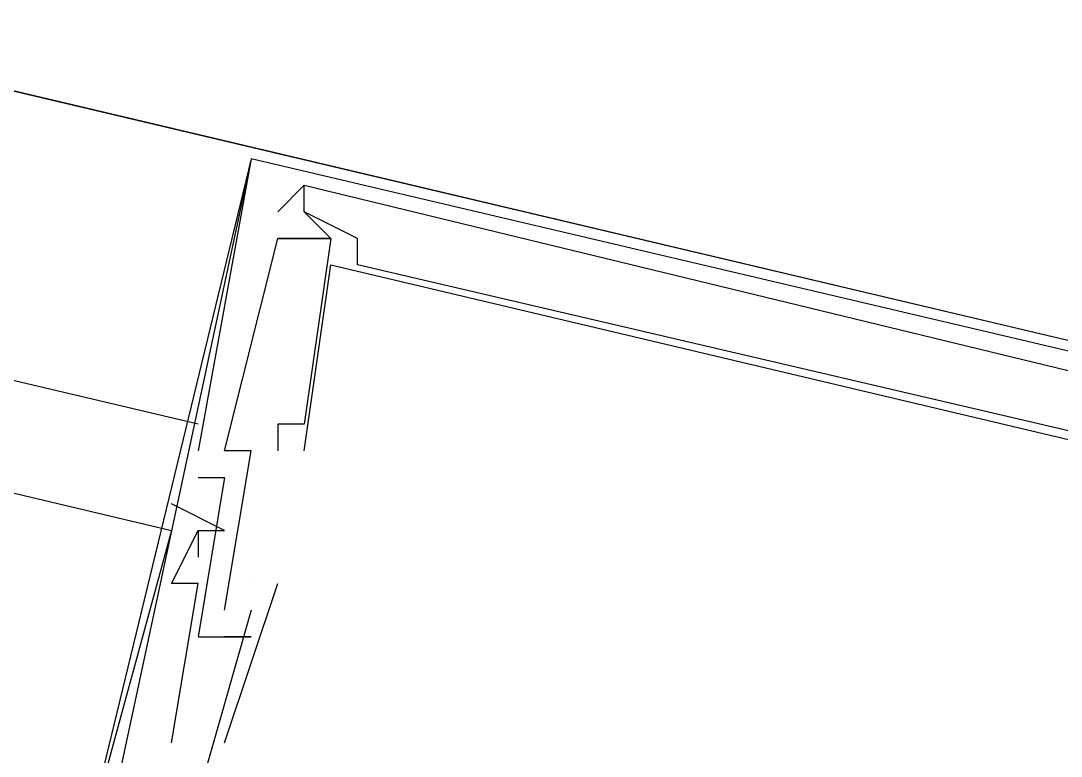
# Model space of a CAD drawing. Header units: feet. Extents: x -84 to 198, y -22 to 181.
# Drawn here: x 134.338 to 134.86, y 105.984 to 106.354 of the extents above; entities that cross this region are included whole.
import ezdxf

# ---------------------------------------------------------------- set-up
doc = ezdxf.new("R2010")
doc.units = ezdxf.units.FT
doc.layers.add('A-LINEA', color=7, linetype='CONTINUOUS')
doc.layers.add('A-MURO-CONCRETO', color=8, linetype='CONTINUOUS')

msp = doc.modelspace()

# ---------------------------------------------------------------- linework, layer by layer
at = {"layer": 'A-LINEA'}
for p, q in [((134.4267, 106.1511), (121.5867, 109.1911)), ((121.6267, 109.1244), (134.4133, 106.0978)), ((134.4533, 106.2844), (134.3467, 105.8444)), ((134.4533, 106.2844), (134.3467, 105.8444)), ((134.4533, 106.2844), (134.3733, 105.9111)), ((134.4533, 106.2844), (134.4533, 106.2844)), ((134.4533, 106.2844), (134.4533, 106.2844)), ((134.4533, 106.2844), (134.4533, 106.2844)), ((134.4533, 106.2844), (134.4533, 106.2844)), ((134.4533, 106.2844), (134.4533, 106.2844)), ((134.4533, 106.2844), (134.4533, 106.2844)), ((134.48, 106.2711), (134.48, 106.2711)), ((134.48, 106.2711), (134.48, 106.2711)), ((134.48, 106.2711), (134.48, 106.2711)), ((134.48, 106.2711), (134.48, 106.2711)), ((134.48, 106.2711), (134.48, 106.2711)), ((134.48, 106.2711), (134.48, 106.2711)), ((134.48, 106.2711), (134.48, 106.2711)), ((134.48, 106.2711), (134.48, 106.2711)), ((134.48, 106.2711), (134.48, 106.2711)), ((134.48, 106.2711), (134.48, 106.2711)), ((134.48, 106.2711), (134.48, 106.2711)), ((134.48, 106.2711), (134.48, 106.2711)), ((134.4667, 106.2578), (134.4667, 106.2578)), ((134.4667, 106.2578), (134.4667, 106.2578)), ((134.4667, 106.2578), (134.4667, 106.2578)), ((134.4667, 106.2578), (134.4667, 106.2578)), ((134.4667, 106.2578), (134.4667, 106.2578)), ((134.4667, 106.2578), (134.4667, 106.2578)), ((134.4667, 106.2578), (134.4667, 106.2578)), ((134.4667, 106.2578), (134.4667, 106.2578)), ((134.4667, 106.2578), (134.4667, 106.2578)), ((134.4667, 106.2578), (134.4667, 106.2578)), ((134.4667, 106.2578), (134.4667, 106.2578)), ((134.4667, 106.2578), (134.4667, 106.2578)), ((134.48, 106.2578), (134.48, 106.2578)), ((134.48, 106.2578), (134.48, 106.2578)), ((134.48, 106.2578), (134.48, 106.2578)), ((134.48, 106.2578), (134.48, 106.2578)), ((134.48, 106.2578), (134.48, 106.2578)), ((134.48, 106.2578), (134.48, 106.2578)), ((134.48, 106.2578), (134.48, 106.2578)), ((134.48, 106.2578), (134.48, 106.2578)), ((134.48, 106.2578), (134.48, 106.2578)), ((134.48, 106.2578), (134.48, 106.2578)), ((134.48, 106.2578), (134.48, 106.2578)), ((134.48, 106.2578), (134.48, 106.2578)), ((134.48, 106.2578), (134.48, 106.2578)), ((134.48, 106.2578), (134.48, 106.2578)), ((134.48, 106.2578), (134.48, 106.2578)), ((134.48, 106.2578), (134.48, 106.2578)), ((134.48, 106.2578), (134.48, 106.2578)), ((134.48, 106.2578), (134.48, 106.2578)), ((134.4667, 106.2444), (134.4667, 106.2444)), ((134.4667, 106.2444), (134.4667, 106.2444)), ((134.4667, 106.2444), (134.4667, 106.2444)), ((134.4667, 106.2444), (134.4667, 106.2444)), ((134.4667, 106.2444), (134.4667, 106.2444)), ((134.4667, 106.2444), (134.4667, 106.2444)), ((134.4667, 106.2444), (134.4667, 106.2444)), ((134.4667, 106.2444), (134.4667, 106.2444)), ((134.4667, 106.2444), (134.4667, 106.2444)), ((134.4667, 106.2444), (134.4667, 106.2444)), ((134.4667, 106.2444), (134.4667, 106.2444)), ((134.4667, 106.2444), (134.4667, 106.2444)), ((134.48, 106.2444), (134.48, 106.2444)), ((134.48, 106.2444), (134.48, 106.2444)), ((134.48, 106.2444), (134.48, 106.2444)), ((134.48, 106.2444), (134.48, 106.2444)), ((134.48, 106.2444), (134.48, 106.2444)), ((134.48, 106.2444), (134.48, 106.2444)), ((134.4933, 106.2444), (134.4933, 106.2444)), ((134.4933, 106.2444), (134.4933, 106.2444)), ((134.4933, 106.2444), (134.4933, 106.2444)), ((134.4933, 106.2444), (134.4933, 106.2444)), ((134.4933, 106.2444), (134.4933, 106.2444)), ((134.4933, 106.2444), (134.4933, 106.2444)), ((134.4933, 106.2444), (134.4933, 106.2444)), ((134.4933, 106.2444), (134.4933, 106.2444)), ((134.4933, 106.2444), (134.4933, 106.2444)), ((134.4933, 106.2444), (134.4933, 106.2444)), ((134.4933, 106.2444), (134.4933, 106.2444)), ((134.4933, 106.2444), (134.4933, 106.2444)), ((134.5067, 106.2444), (134.5067, 106.2444)), ((134.5067, 106.2444), (134.5067, 106.2444)), ((134.5067, 106.2444), (134.5067, 106.2444)), ((134.5067, 106.2444), (134.5067, 106.2444)), ((134.5067, 106.2444), (134.5067, 106.2444)), ((134.5067, 106.2444), (134.5067, 106.2444)), ((134.4933, 106.2311), (134.4933, 106.2311)), ((134.4933, 106.2311), (134.4933, 106.2311)), ((134.4933, 106.2311), (134.4933, 106.2311)), ((134.4933, 106.2311), (134.4933, 106.2311)), ((134.4933, 106.2311), (134.4933, 106.2311)), ((134.4933, 106.2311), (134.4933, 106.2311)), ((134.5067, 106.2311), (134.5067, 106.2311)), ((134.5067, 106.2311), (134.5067, 106.2311)), ((134.5067, 106.2311), (134.5067, 106.2311)), ((134.5067, 106.2311), (134.5067, 106.2311)), ((134.5067, 106.2311), (134.5067, 106.2311)), ((134.5067, 106.2311), (134.5067, 106.2311)), ((134.4667, 106.1511), (134.4667, 106.1511)), ((134.4667, 106.1511), (134.4667, 106.1511)), ((134.4667, 106.1511), (134.4667, 106.1511)), ((134.4667, 106.1511), (134.4667, 106.1511)), ((134.4667, 106.1511), (134.4667, 106.1511)), ((134.4667, 106.1511), (134.4667, 106.1511)), ((134.48, 106.1511), (134.48, 106.1511)), ((134.48, 106.1511), (134.48, 106.1511)), ((134.48, 106.1511), (134.48, 106.1511)), ((134.48, 106.1511), (134.48, 106.1511)), ((134.48, 106.1511), (134.48, 106.1511)), ((134.48, 106.1511), (134.48, 106.1511)), ((134.4267, 106.1378), (134.4267, 106.1378)), ((134.4267, 106.1378), (134.4267, 106.1378)), ((134.4267, 106.1378), (134.4267, 106.1378)), ((134.4267, 106.1378), (134.4267, 106.1378)), ((134.4267, 106.1378), (134.4267, 106.1378)), ((134.4267, 106.1378), (134.4267, 106.1378)), ((134.44, 106.1378), (134.44, 106.1378)), ((134.44, 106.1378), (134.44, 106.1378)), ((134.44, 106.1378), (134.44, 106.1378)), ((134.44, 106.1378), (134.44, 106.1378)), ((134.44, 106.1378), (134.44, 106.1378)), ((134.44, 106.1378), (134.44, 106.1378)), ((134.4533, 106.1378), (134.4533, 106.1378)), ((134.4533, 106.1378), (134.4533, 106.1378)), ((134.4533, 106.1378), (134.4533, 106.1378)), ((134.4533, 106.1378), (134.4533, 106.1378)), ((134.4533, 106.1378), (134.4533, 106.1378)), ((134.4533, 106.1378), (134.4533, 106.1378)), ((134.4667, 106.1378), (134.4667, 106.1378)), ((134.4667, 106.1378), (134.4667, 106.1378)), ((134.4667, 106.1378), (134.4667, 106.1378)), ((134.4667, 106.1378), (134.4667, 106.1378)), ((134.4667, 106.1378), (134.4667, 106.1378)), ((134.4667, 106.1378), (134.4667, 106.1378)), ((134.48, 106.1378), (134.48, 106.1378)), ((134.48, 106.1378), (134.48, 106.1378)), ((134.48, 106.1378), (134.48, 106.1378)), ((134.48, 106.1378), (134.48, 106.1378)), ((134.48, 106.1378), (134.48, 106.1378)), ((134.48, 106.1378), (134.48, 106.1378)), ((134.4267, 106.1244), (134.4267, 106.1244)), ((134.4267, 106.1244), (134.4267, 106.1244)), ((134.4267, 106.1244), (134.4267, 106.1244)), ((134.4267, 106.1244), (134.4267, 106.1244)), ((134.4267, 106.1244), (134.4267, 106.1244)), ((134.4267, 106.1244), (134.4267, 106.1244)), ((134.44, 106.1244), (134.44, 106.1244)), ((134.44, 106.1244), (134.44, 106.1244)), ((134.44, 106.1244), (134.44, 106.1244)), ((134.44, 106.1244), (134.44, 106.1244)), ((134.44, 106.1244), (134.44, 106.1244)), ((134.44, 106.1244), (134.44, 106.1244)), ((134.4133, 106.1111), (134.4133, 106.1111)), ((134.4133, 106.1111), (134.4133, 106.1111)), ((134.4133, 106.1111), (134.4133, 106.1111)), ((134.4133, 106.1111), (134.4133, 106.1111)), ((134.4133, 106.1111), (134.4133, 106.1111)), ((134.4133, 106.1111), (134.4133, 106.1111)), ((134.4133, 106.0978), (134.4133, 106.0978)), ((134.4133, 106.0978), (134.4133, 106.0978)), ((134.4133, 106.0978), (134.4133, 106.0978)), ((134.4133, 106.0978), (134.4133, 106.0978)), ((134.4133, 106.0978), (134.4133, 106.0978)), ((134.4133, 106.0978), (134.4133, 106.0978)), ((134.4267, 106.0978), (134.4267, 106.0978)), ((134.4267, 106.0978), (134.4267, 106.0978)), ((134.4267, 106.0978), (134.4267, 106.0978)), ((134.4267, 106.0978), (134.4267, 106.0978)), ((134.4267, 106.0978), (134.4267, 106.0978)), ((134.4267, 106.0978), (134.4267, 106.0978)), ((134.4267, 106.0978), (134.4267, 106.0978)), ((134.4267, 106.0978), (134.4267, 106.0978)), ((134.4267, 106.0978), (134.4267, 106.0978)), ((134.4267, 106.0978), (134.4267, 106.0978)), ((134.4267, 106.0978), (134.4267, 106.0978)), ((134.4267, 106.0978), (134.4267, 106.0978)), ((134.44, 106.0978), (134.44, 106.0978)), ((134.44, 106.0978), (134.44, 106.0978)), ((134.44, 106.0978), (134.44, 106.0978)), ((134.44, 106.0978), (134.44, 106.0978)), ((134.44, 106.0978), (134.44, 106.0978)), ((134.44, 106.0978), (134.44, 106.0978)), ((134.4267, 106.0844), (134.4267, 106.0844)), ((134.4267, 106.0844), (134.4267, 106.0844)), ((134.4267, 106.0844), (134.4267, 106.0844)), ((134.4267, 106.0844), (134.4267, 106.0844)), ((134.4267, 106.0844), (134.4267, 106.0844)), ((134.4267, 106.0844), (134.4267, 106.0844)), ((134.4133, 106.0711), (134.4133, 106.0711)), ((134.4133, 106.0711), (134.4133, 106.0711)), ((134.4133, 106.0711), (134.4133, 106.0711)), ((134.4133, 106.0711), (134.4133, 106.0711)), ((134.4133, 106.0711), (134.4133, 106.0711)), ((134.4133, 106.0711), (134.4133, 106.0711)), ((134.4267, 106.0711), (134.4267, 106.0711)), ((134.4267, 106.0711), (134.4267, 106.0711)), ((134.4267, 106.0711), (134.4267, 106.0711)), ((134.4267, 106.0711), (134.4267, 106.0711)), ((134.4267, 106.0711), (134.4267, 106.0711)), ((134.4267, 106.0711), (134.4267, 106.0711)), ((134.44, 105.9911), (134.4667, 106.0711)), ((134.44, 105.9911), (134.4667, 106.0711)), ((134.44, 105.9911), (134.4667, 106.0711)), ((134.44, 105.9911), (134.4667, 106.0711)), ((134.44, 105.9911), (134.4667, 106.0711)), ((134.44, 105.9911), (134.4667, 106.0711)), ((134.4533, 106.0711), (134.4533, 106.0711)), ((134.4533, 106.0711), (134.4533, 106.0711)), ((134.4533, 106.0711), (134.4533, 106.0711)), ((134.4533, 106.0711), (134.4533, 106.0711)), ((134.4533, 106.0711), (134.4533, 106.0711)), ((134.4533, 106.0711), (134.4533, 106.0711)), ((134.4533, 106.0711), (134.4533, 106.0711)), ((134.4533, 106.0711), (134.4533, 106.0711)), ((134.4533, 106.0711), (134.4533, 106.0711)), ((134.4533, 106.0711), (134.4533, 106.0711)), ((134.4533, 106.0711), (134.4533, 106.0711)), ((134.4533, 106.0711), (134.4533, 106.0711)), ((134.4667, 106.0711), (134.4667, 106.0711)), ((134.4667, 106.0711), (134.4667, 106.0711)), ((134.4667, 106.0711), (134.4667, 106.0711)), ((134.4667, 106.0711), (134.4667, 106.0711)), ((134.4667, 106.0711), (134.4667, 106.0711)), ((134.4667, 106.0711), (134.4667, 106.0711)), ((134.44, 106.0578), (134.44, 106.0578)), ((134.44, 106.0578), (134.44, 106.0578)), ((134.44, 106.0578), (134.44, 106.0578)), ((134.44, 106.0578), (134.44, 106.0578)), ((134.44, 106.0578), (134.44, 106.0578)), ((134.44, 106.0578), (134.44, 106.0578)), ((134.4533, 106.0578), (134.4533, 106.0578)), ((134.4533, 106.0578), (134.4533, 106.0578)), ((134.4533, 106.0578), (134.4533, 106.0578)), ((134.4533, 106.0578), (134.4533, 106.0578)), ((134.4533, 106.0578), (134.4533, 106.0578)), ((134.4533, 106.0578), (134.4533, 106.0578)), ((134.4267, 106.0444), (134.4267, 106.0444)), ((134.4267, 106.0444), (134.4267, 106.0444)), ((134.4267, 106.0444), (134.4267, 106.0444)), ((134.4267, 106.0444), (134.4267, 106.0444)), ((134.4267, 106.0444), (134.4267, 106.0444)), ((134.4267, 106.0444), (134.4267, 106.0444)), ((134.44, 106.0444), (134.44, 106.0444)), ((134.44, 106.0444), (134.44, 106.0444)), ((134.44, 106.0444), (134.44, 106.0444)), ((134.44, 106.0444), (134.44, 106.0444)), ((134.44, 106.0444), (134.44, 106.0444)), ((134.44, 106.0444), (134.44, 106.0444)), ((134.44, 106.0444), (134.44, 106.0444)), ((134.44, 106.0444), (134.44, 106.0444)), ((134.44, 106.0444), (134.44, 106.0444)), ((134.44, 106.0444), (134.44, 106.0444)), ((134.44, 106.0444), (134.44, 106.0444)), ((134.44, 106.0444), (134.44, 106.0444)), ((134.4533, 106.0444), (134.4533, 106.0444)), ((134.4533, 106.0444), (134.4533, 106.0444)), ((134.4533, 106.0444), (134.4533, 106.0444)), ((134.4533, 106.0444), (134.4533, 106.0444)), ((134.4533, 106.0444), (134.4533, 106.0444)), ((134.4533, 106.0444), (134.4533, 106.0444)), ((134.4133, 105.9911), (134.4133, 105.9911)), ((134.4133, 105.9911), (134.4133, 105.9911)), ((134.4133, 105.9911), (134.4133, 105.9911)), ((134.4133, 105.9911), (134.4133, 105.9911)), ((134.4133, 105.9911), (134.4133, 105.9911)), ((134.4133, 105.9911), (134.4133, 105.9911)), ((134.44, 105.9911), (134.44, 105.9911)), ((134.44, 105.9911), (134.44, 105.9911)), ((134.44, 105.9911), (134.44, 105.9911)), ((134.44, 105.9911), (134.44, 105.9911)), ((134.44, 105.9911), (134.44, 105.9911)), ((134.44, 105.9911), (134.44, 105.9911))]:
    msp.add_line(p, q, dxfattribs=at)
for points in [[(121.4533, 109.3644), (122.1467, 112.2844), (135.96, 109.0178), (135.2667, 106.0978), (121.4533, 109.3644)], [(135.12, 106.1244), (135.1333, 106.1244), (135.1333, 106.1111), (135.1333, 106.1244), (134.4533, 106.2844), (134.4267, 106.1378)], [(135.12, 106.1244), (135.1333, 106.1244), (135.1333, 106.1111), (135.1333, 106.1244), (134.4533, 106.2844), (134.4267, 106.1378)], [(135.12, 106.1244), (135.1333, 106.1244), (135.1333, 106.1111), (135.1333, 106.1244), (134.4533, 106.2844), (134.4267, 106.1378)], [(135.12, 106.1244), (135.1333, 106.1244), (135.1333, 106.1111), (135.1333, 106.1244), (134.4533, 106.2844), (134.4267, 106.1378)], [(135.12, 106.1244), (135.1333, 106.1244), (135.1333, 106.1111), (135.1333, 106.1244), (134.4533, 106.2844), (134.4267, 106.1378)], [(135.12, 106.1244), (135.1333, 106.1244), (135.1333, 106.1111), (135.1333, 106.1244), (134.4533, 106.2844), (134.4267, 106.1378)], [(134.92, 106.1511), (134.9067, 106.1511), (134.9067, 106.1378), (134.5067, 106.2311), (134.5067, 106.2444), (134.48, 106.2578), (134.48, 106.2711), (134.4667, 106.2578)], [(134.4667, 106.2578), (134.48, 106.2711), (134.92, 106.1644), (134.92, 106.1511), (134.92, 106.1378)], [(134.92, 106.1511), (134.9067, 106.1511), (134.9067, 106.1378), (134.5067, 106.2311), (134.5067, 106.2444), (134.48, 106.2578), (134.48, 106.2711), (134.4667, 106.2578)], [(134.4667, 106.2578), (134.48, 106.2711), (134.92, 106.1644), (134.92, 106.1511), (134.92, 106.1378)], [(134.92, 106.1511), (134.9067, 106.1511), (134.9067, 106.1378), (134.5067, 106.2311), (134.5067, 106.2444), (134.48, 106.2578), (134.48, 106.2711), (134.4667, 106.2578)], [(134.4667, 106.2578), (134.48, 106.2711), (134.92, 106.1644), (134.92, 106.1511), (134.92, 106.1378)], [(134.92, 106.1511), (134.9067, 106.1511), (134.9067, 106.1378), (134.5067, 106.2311), (134.5067, 106.2444), (134.48, 106.2578), (134.48, 106.2711), (134.4667, 106.2578)], [(134.4667, 106.2578), (134.48, 106.2711), (134.92, 106.1644), (134.92, 106.1511), (134.92, 106.1378)], [(134.92, 106.1511), (134.9067, 106.1511), (134.9067, 106.1378), (134.5067, 106.2311), (134.5067, 106.2444), (134.48, 106.2578), (134.48, 106.2711), (134.4667, 106.2578)], [(134.4667, 106.2578), (134.48, 106.2711), (134.92, 106.1644), (134.92, 106.1511), (134.92, 106.1378)], [(134.92, 106.1511), (134.9067, 106.1511), (134.9067, 106.1378), (134.5067, 106.2311), (134.5067, 106.2444), (134.48, 106.2578), (134.48, 106.2711), (134.4667, 106.2578)], [(134.4667, 106.2578), (134.48, 106.2711), (134.92, 106.1644), (134.92, 106.1511), (134.92, 106.1378)], [(134.48, 106.2578), (134.4933, 106.2444), (134.48, 106.1511), (134.4667, 106.1511), (134.4667, 106.1378)], [(134.48, 106.2578), (134.4933, 106.2444), (134.48, 106.1511), (134.4667, 106.1511), (134.4667, 106.1378)], [(134.48, 106.2578), (134.4933, 106.2444), (134.48, 106.1511), (134.4667, 106.1511), (134.4667, 106.1378)], [(134.48, 106.2578), (134.4933, 106.2444), (134.48, 106.1511), (134.4667, 106.1511), (134.4667, 106.1378)], [(134.48, 106.2578), (134.4933, 106.2444), (134.48, 106.1511), (134.4667, 106.1511), (134.4667, 106.1378)], [(134.48, 106.2578), (134.4933, 106.2444), (134.48, 106.1511), (134.4667, 106.1511), (134.4667, 106.1378)], [(134.44, 106.0578), (134.4533, 106.1378), (134.44, 106.1378), (134.4667, 106.2444), (134.48, 106.2444), (134.4933, 106.2444), (134.4667, 106.2444)], [(134.44, 106.0578), (134.4533, 106.1378), (134.44, 106.1378), (134.4667, 106.2444), (134.48, 106.2444), (134.4933, 106.2444), (134.4667, 106.2444)], [(134.44, 106.0578), (134.4533, 106.1378), (134.44, 106.1378), (134.4667, 106.2444), (134.48, 106.2444), (134.4933, 106.2444), (134.4667, 106.2444)], [(134.44, 106.0578), (134.4533, 106.1378), (134.44, 106.1378), (134.4667, 106.2444), (134.48, 106.2444), (134.4933, 106.2444), (134.4667, 106.2444)], [(134.44, 106.0578), (134.4533, 106.1378), (134.44, 106.1378), (134.4667, 106.2444), (134.48, 106.2444), (134.4933, 106.2444), (134.4667, 106.2444)], [(134.44, 106.0578), (134.4533, 106.1378), (134.44, 106.1378), (134.4667, 106.2444), (134.48, 106.2444), (134.4933, 106.2444), (134.4667, 106.2444)], [(134.48, 106.1378), (134.4933, 106.2311), (135, 106.1111), (134.9733, 106.0178), (134.9733, 106.0178)], [(134.48, 106.1378), (134.4933, 106.2311), (135, 106.1111), (134.9733, 106.0178), (134.9733, 106.0178)], [(134.48, 106.1378), (134.4933, 106.2311), (135, 106.1111), (134.9733, 106.0178), (134.9733, 106.0178)], [(134.48, 106.1378), (134.4933, 106.2311), (135, 106.1111), (134.9733, 106.0178), (134.9733, 106.0178)], [(134.48, 106.1378), (134.4933, 106.2311), (135, 106.1111), (134.9733, 106.0178), (134.9733, 106.0178)], [(134.48, 106.1378), (134.4933, 106.2311), (135, 106.1111), (134.9733, 106.0178), (134.9733, 106.0178)], [(134.4267, 106.1244), (134.44, 106.1244), (134.4267, 106.0444), (134.44, 106.0444), (134.4533, 106.0444), (134.44, 106.0444)], [(134.4267, 106.1244), (134.44, 106.1244), (134.4267, 106.0444), (134.44, 106.0444), (134.4533, 106.0444), (134.44, 106.0444)], [(134.4267, 106.1244), (134.44, 106.1244), (134.4267, 106.0444), (134.44, 106.0444), (134.4533, 106.0444), (134.44, 106.0444)], [(134.4267, 106.1244), (134.44, 106.1244), (134.4267, 106.0444), (134.44, 106.0444), (134.4533, 106.0444), (134.44, 106.0444)], [(134.4267, 106.1244), (134.44, 106.1244), (134.4267, 106.0444), (134.44, 106.0444), (134.4533, 106.0444), (134.44, 106.0444)], [(134.4267, 106.1244), (134.44, 106.1244), (134.4267, 106.0444), (134.44, 106.0444), (134.4533, 106.0444), (134.44, 106.0444)], [(134.4267, 106.0978), (134.44, 106.0978), (134.4133, 106.1111)], [(134.4267, 106.0978), (134.44, 106.0978), (134.4133, 106.1111)], [(134.4267, 106.0978), (134.44, 106.0978), (134.4133, 106.1111)], [(134.4267, 106.0978), (134.44, 106.0978), (134.4133, 106.1111)], [(134.4267, 106.0978), (134.44, 106.0978), (134.4133, 106.1111)], [(134.4267, 106.0978), (134.44, 106.0978), (134.4133, 106.1111)], [(134.4133, 106.0978), (134.3733, 105.9511), (135.0533, 105.7911), (135.0533, 105.8044), (135.0533, 105.8044)], [(134.4133, 106.0978), (134.3733, 105.9511), (135.0533, 105.7911), (135.0533, 105.8044), (135.0533, 105.8044)], [(134.4133, 106.0978), (134.3733, 105.9511), (135.0533, 105.7911), (135.0533, 105.8044), (135.0533, 105.8044)], [(134.4133, 106.0978), (134.3733, 105.9511), (135.0533, 105.7911), (135.0533, 105.8044), (135.0533, 105.8044)], [(134.4133, 106.0978), (134.3733, 105.9511), (135.0533, 105.7911), (135.0533, 105.8044), (135.0533, 105.8044)], [(134.4133, 106.0978), (134.3733, 105.9511), (135.0533, 105.7911), (135.0533, 105.8044), (135.0533, 105.8044)], [(134.4133, 105.9911), (134.4267, 106.0711), (134.4133, 106.0711), (134.4267, 106.0978), (134.4267, 106.0844)], [(134.4133, 105.9911), (134.4267, 106.0711), (134.4133, 106.0711), (134.4267, 106.0978), (134.4267, 106.0844)], [(134.4133, 105.9911), (134.4267, 106.0711), (134.4133, 106.0711), (134.4267, 106.0978), (134.4267, 106.0844)], [(134.4133, 105.9911), (134.4267, 106.0711), (134.4133, 106.0711), (134.4267, 106.0978), (134.4267, 106.0844)], [(134.4133, 105.9911), (134.4267, 106.0711), (134.4133, 106.0711), (134.4267, 106.0978), (134.4267, 106.0844)], [(134.4133, 105.9911), (134.4267, 106.0711), (134.4133, 106.0711), (134.4267, 106.0978), (134.4267, 106.0844)], [(134.4533, 106.0578), (134.4267, 105.9644), (134.4133, 105.9778)], [(134.4533, 106.0578), (134.4267, 105.9644), (134.4133, 105.9778)], [(134.4533, 106.0578), (134.4267, 105.9644), (134.4133, 105.9778)], [(134.4533, 106.0578), (134.4267, 105.9644), (134.4133, 105.9778)], [(134.4533, 106.0578), (134.4267, 105.9644), (134.4133, 105.9778)], [(134.4533, 106.0578), (134.4267, 105.9644), (134.4133, 105.9778)]]:
    msp.add_lwpolyline(points, dxfattribs=at)
at = {"layer": 'A-MURO-CONCRETO'}
msp.add_lwpolyline([(122.92, 109.0178), (135.96, 109.0178), (135.2667, 106.0978), (122.92, 109.0178), (122.92, 109.0178)], dxfattribs=at)

doc.saveas('drawing.dxf')
